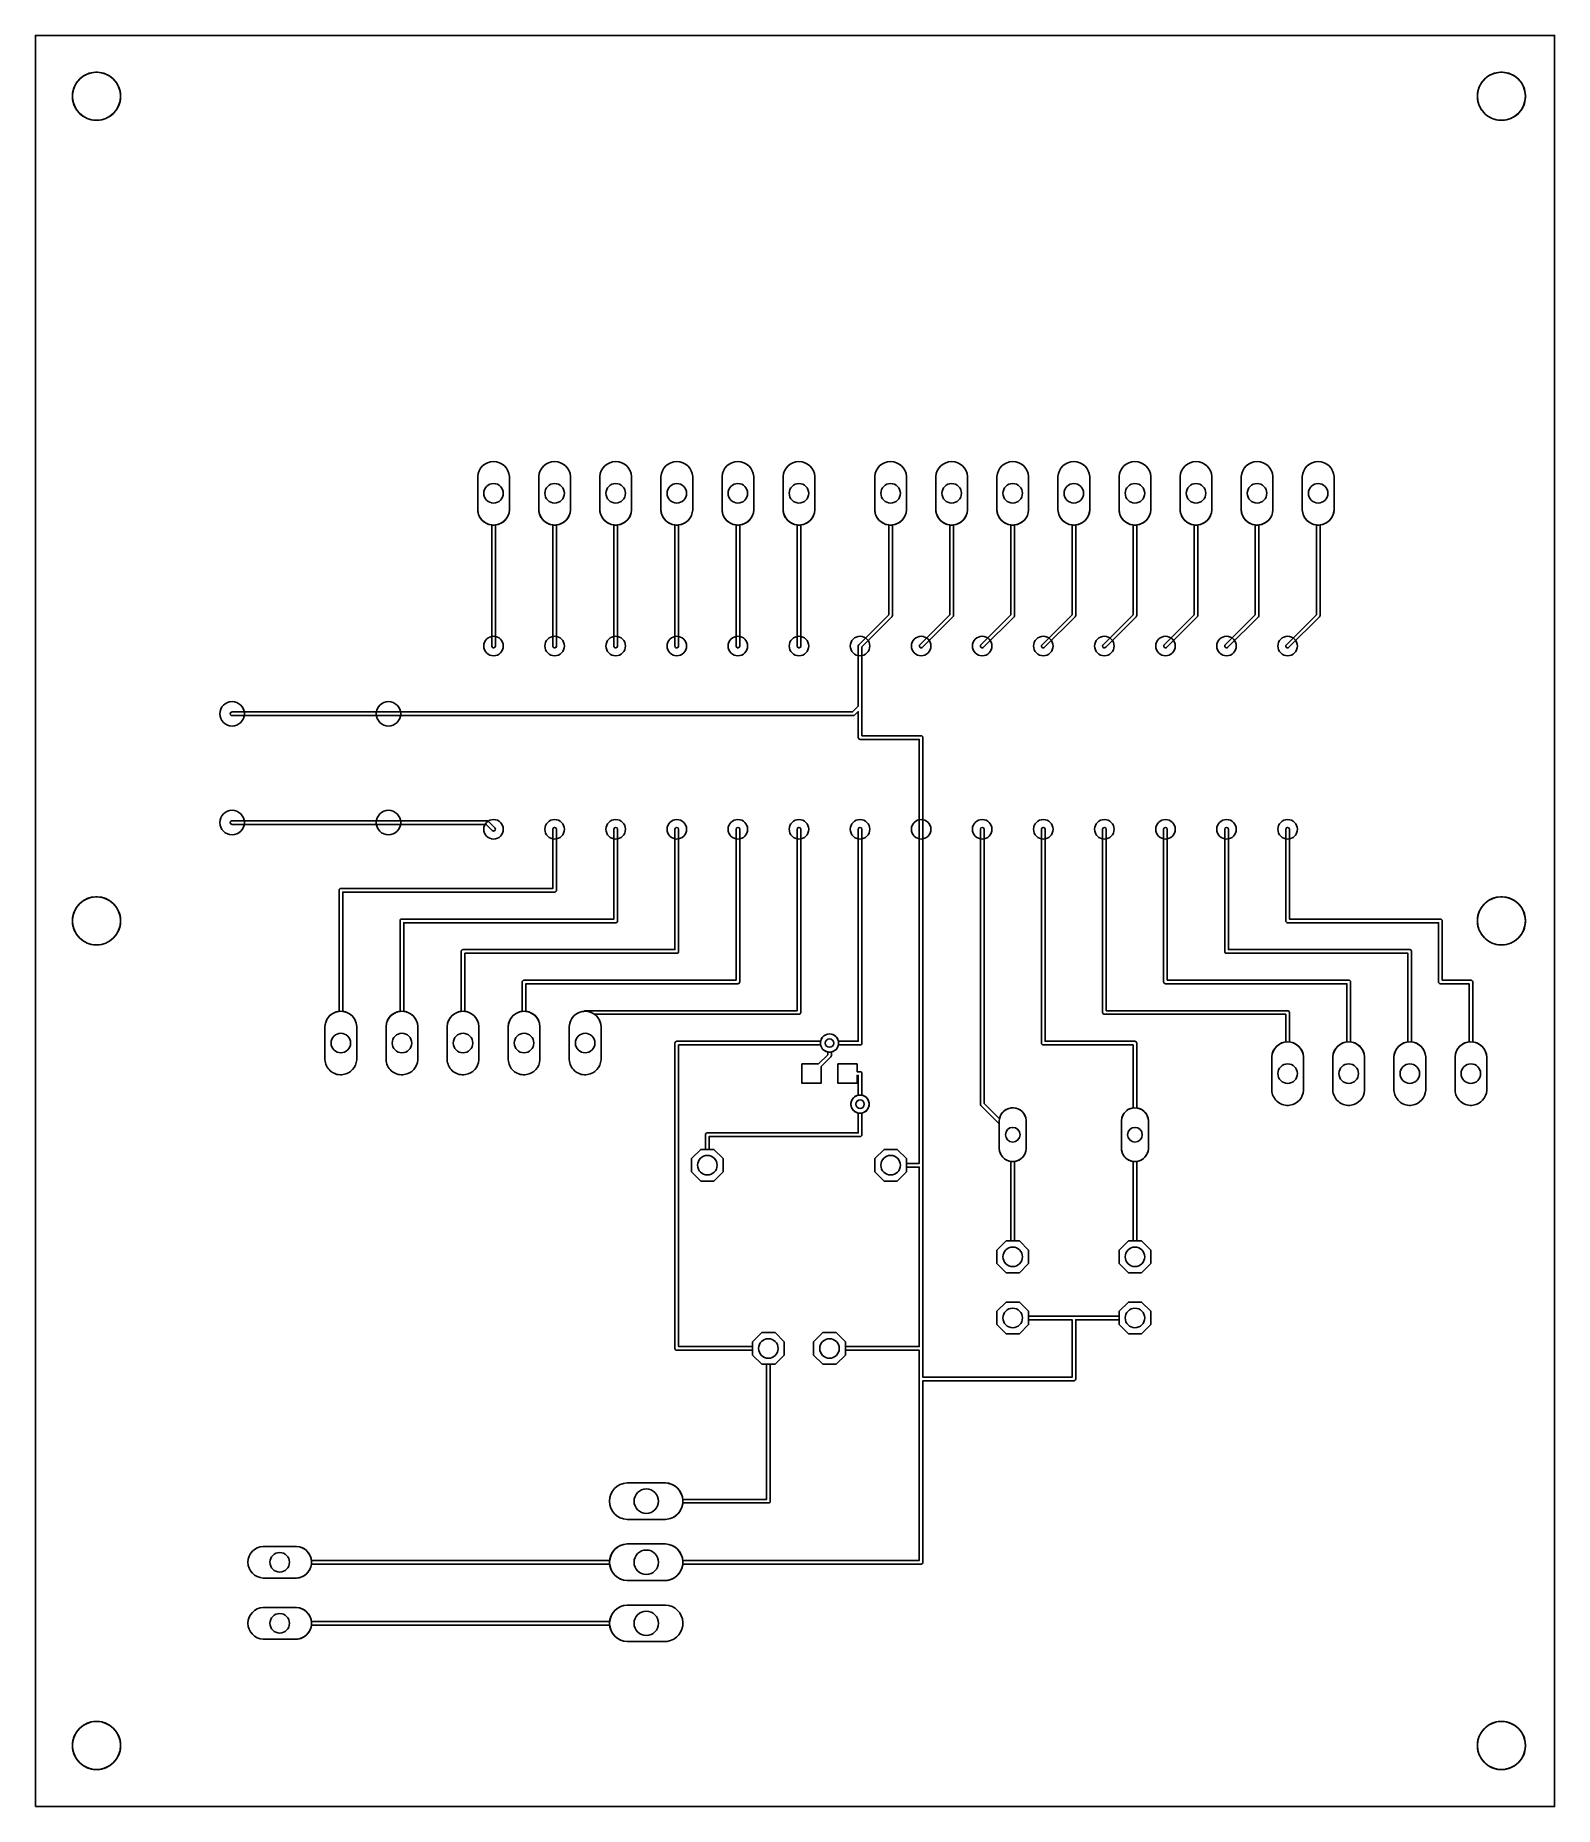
# Model space of a CAD drawing. Header units: millimetres. Extents: x -34.3 to 28.9, y -35.6 to 38.1.
import ezdxf

# ---------------------------------------------------------------- set-up
doc = ezdxf.new("R2010")
doc.units = ezdxf.units.MM

msp = doc.modelspace()

# ---------------------------------------------------------------- linework, layer by layer
at = {"layer": '16_copper'}
for points in [[(7.01, -14.966), (6.624, -14.58), (6.076, -14.58), (5.69, -14.966), (5.69, -15.514), (6.076, -15.9), (6.624, -15.9), (7.01, -15.514), (7.01, -15.316), (8.814, -15.316), (8.814, -17.704), (2.616, -17.704), (2.616, 8.89, 0.414214), (2.54, 8.966), (0.076, 8.966), (0.076, 12.668), (1.324, 13.916, 0.198912), (1.346, 13.97), (1.346, 17.734, 0.366753), (1.93, 18.357), (1.93, 19.743, 0.952079), (0.61, 19.743), (0.61, 18.357, 0.366753), (1.194, 17.734), (1.194, 14.002), (-0.054, 12.754, 0.198912), (-0.076, 12.7), (-0.076, 10.192), (-0.311, 9.957), (-26.111, 9.957, 0.871067), (-26.132, 9.807), (-26.111, 9.804), (-0.279, 9.804, 0.198912), (-0.226, 9.827), (-0.076, 9.976), (-0.076, 8.89, 0.414214), (0, 8.814), (2.464, 8.814), (2.464, -8.814), (1.93, -8.814), (1.93, -8.616), (1.544, -8.23), (0.996, -8.23), (0.61, -8.616), (0.61, -9.164), (0.996, -9.55), (1.544, -9.55), (1.93, -9.164), (1.93, -8.966), (2.464, -8.966), (2.464, -16.434), (-0.61, -16.434), (-0.61, -16.236), (-0.996, -15.85), (-1.544, -15.85), (-1.93, -16.236), (-1.93, -16.784), (-1.544, -17.17), (-0.996, -17.17), (-0.61, -16.784), (-0.61, -16.586), (2.464, -16.586), (2.464, -25.324), (-7.37, -25.324, 0.371144), (-8.091, -24.638), (-9.689, -24.638, 0.371144), (-10.41, -25.324), (-22.814, -25.324, 0.366753), (-23.437, -24.74), (-24.823, -24.74, 0.952079), (-24.823, -26.06), (-23.437, -26.06, 0.366753), (-22.814, -25.476), (-10.41, -25.476, 0.371144), (-9.689, -26.162), (-8.091, -26.162, 0.371144), (-7.37, -25.476), (2.54, -25.476, 0.414214), (2.616, -25.4), (2.616, -17.856), (8.89, -17.856, 0.414214), (8.966, -17.78), (8.966, -15.316), (10.77, -15.316), (10.77, -15.514), (11.156, -15.9), (11.704, -15.9), (12.09, -15.514), (12.09, -14.966), (11.704, -14.58), (11.156, -14.58), (10.77, -14.966), (10.77, -15.164), (7.01, -15.164)], [(-15.229, 12.625, 0.371202), (-15.164, 12.7), (-15.164, 17.734, 0.366753), (-14.58, 18.357), (-14.58, 19.743, 0.952079), (-15.9, 19.743), (-15.9, 18.357, 0.366753), (-15.316, 17.734), (-15.316, 12.7), (-15.313, 12.678), (-15.304, 12.659), (-15.29, 12.642), (-15.271, 12.631), (-15.25, 12.625)], [(-12.689, 12.625, 0.371202), (-12.624, 12.7), (-12.624, 17.734, 0.366753), (-12.04, 18.357), (-12.04, 19.743, 0.952079), (-13.36, 19.743), (-13.36, 18.357, 0.366753), (-12.776, 17.734), (-12.776, 12.7), (-12.773, 12.678), (-12.764, 12.659), (-12.75, 12.642), (-12.731, 12.631), (-12.71, 12.625)], [(-10.149, 12.625, 0.371202), (-10.084, 12.7), (-10.084, 17.734, 0.366753), (-9.5, 18.357), (-9.5, 19.743, 0.952079), (-10.82, 19.743), (-10.82, 18.357, 0.366753), (-10.236, 17.734), (-10.236, 12.7), (-10.233, 12.678), (-10.224, 12.659), (-10.21, 12.642), (-10.191, 12.631), (-10.17, 12.625)], [(-7.609, 12.625, 0.371202), (-7.544, 12.7), (-7.544, 17.734, 0.366753), (-6.96, 18.357), (-6.96, 19.743, 0.952079), (-8.28, 19.743), (-8.28, 18.357, 0.366753), (-7.696, 17.734), (-7.696, 12.7), (-7.693, 12.678), (-7.684, 12.659), (-7.67, 12.642), (-7.651, 12.631), (-7.63, 12.625)], [(-5.069, 12.625, 0.371202), (-5.004, 12.7), (-5.004, 17.734, 0.366753), (-4.42, 18.357), (-4.42, 19.743, 0.952079), (-5.74, 19.743), (-5.74, 18.357, 0.366753), (-5.156, 17.734), (-5.156, 12.7), (-5.153, 12.678), (-5.144, 12.659), (-5.13, 12.642), (-5.111, 12.631), (-5.09, 12.625)], [(-2.529, 12.625, 0.371202), (-2.464, 12.7), (-2.464, 17.734, 0.366753), (-1.88, 18.357), (-1.88, 19.743, 0.952079), (-3.2, 19.743), (-3.2, 18.357, 0.366753), (-2.616, 17.734), (-2.616, 12.7), (-2.613, 12.678), (-2.604, 12.659), (-2.59, 12.642), (-2.571, 12.631), (-2.55, 12.625)], [(2.557, 12.626, 0.14139), (2.594, 12.646), (3.864, 13.916, 0.198912), (3.886, 13.97), (3.886, 17.734, 0.366753), (4.47, 18.357), (4.47, 19.743, 0.952079), (3.15, 19.743), (3.15, 18.357, 0.366753), (3.734, 17.734), (3.734, 14.002), (2.486, 12.754), (2.473, 12.736), (2.466, 12.716), (2.464, 12.694), (2.469, 12.673), (2.479, 12.654), (2.495, 12.639), (2.514, 12.628), (2.535, 12.624)], [(5.097, 12.626, 0.14139), (5.134, 12.646), (6.404, 13.916, 0.198912), (6.426, 13.97), (6.426, 17.734, 0.366753), (7.01, 18.357), (7.01, 19.743, 0.952079), (5.69, 19.743), (5.69, 18.357, 0.366753), (6.274, 17.734), (6.274, 14.002), (5.026, 12.754), (5.013, 12.736), (5.006, 12.716), (5.004, 12.694), (5.009, 12.673), (5.019, 12.654), (5.035, 12.639), (5.054, 12.628), (5.075, 12.624)], [(7.637, 12.626, 0.14139), (7.674, 12.646), (8.944, 13.916, 0.198912), (8.966, 13.97), (8.966, 17.734, 0.366753), (9.55, 18.357), (9.55, 19.743, 0.952079), (8.23, 19.743), (8.23, 18.357, 0.366753), (8.814, 17.734), (8.814, 14.002), (7.566, 12.754), (7.553, 12.736), (7.546, 12.716), (7.544, 12.694), (7.549, 12.673), (7.559, 12.654), (7.575, 12.639), (7.594, 12.628), (7.615, 12.624)], [(10.177, 12.626, 0.14139), (10.214, 12.646), (11.484, 13.916, 0.198912), (11.506, 13.97), (11.506, 17.734, 0.366753), (12.09, 18.357), (12.09, 19.743, 0.952079), (10.77, 19.743), (10.77, 18.357, 0.366753), (11.354, 17.734), (11.354, 14.002), (10.106, 12.754), (10.093, 12.736), (10.086, 12.716), (10.084, 12.694), (10.089, 12.673), (10.099, 12.654), (10.115, 12.639), (10.134, 12.628), (10.155, 12.624)], [(12.717, 12.626, 0.14139), (12.754, 12.646), (14.024, 13.916, 0.198912), (14.046, 13.97), (14.046, 17.734, 0.366753), (14.63, 18.357), (14.63, 19.743, 0.952079), (13.31, 19.743), (13.31, 18.357, 0.366753), (13.894, 17.734), (13.894, 14.002), (12.646, 12.754), (12.633, 12.736), (12.626, 12.716), (12.624, 12.694), (12.629, 12.673), (12.639, 12.654), (12.655, 12.639), (12.674, 12.628), (12.695, 12.624)], [(15.257, 12.626, 0.14139), (15.294, 12.646), (16.564, 13.916, 0.198912), (16.586, 13.97), (16.586, 17.734, 0.366753), (17.17, 18.357), (17.17, 19.743, 0.952079), (15.85, 19.743), (15.85, 18.357, 0.366753), (16.434, 17.734), (16.434, 14.002), (15.186, 12.754), (15.173, 12.736), (15.166, 12.716), (15.164, 12.694), (15.169, 12.673), (15.179, 12.654), (15.195, 12.639), (15.214, 12.628), (15.235, 12.624)], [(17.797, 12.626, 0.14139), (17.834, 12.646), (19.104, 13.916, 0.198912), (19.126, 13.97), (19.126, 17.734, 0.366753), (19.71, 18.357), (19.71, 19.743, 0.952079), (18.39, 19.743), (18.39, 18.357, 0.366753), (18.974, 17.734), (18.974, 14.002), (17.726, 12.754), (17.713, 12.736), (17.706, 12.716), (17.704, 12.694), (17.709, 12.673), (17.719, 12.654), (17.735, 12.639), (17.754, 12.628), (17.775, 12.624)], [(-26.133, 5.432, 0.866051), (-26.111, 5.283), (-15.551, 5.283), (-15.294, 5.026, 1), (-15.186, 5.134), (-15.466, 5.413, 0.198912), (-15.519, 5.436), (-26.111, 5.436)], [(-21.493, -5.124, 0.357805), (-20.93, -4.503), (-20.93, -3.117, 0.366753), (-21.514, -2.494), (-21.514, 2.464), (-12.7, 2.464, 0.414214), (-12.624, 2.54), (-12.624, 5.08, 1), (-12.776, 5.08), (-12.776, 2.616), (-21.59, 2.616, 0.414214), (-21.666, 2.54), (-21.666, -2.494, 0.366753), (-22.25, -3.117), (-22.25, -4.503), (-22.244, -4.567), (-22.231, -4.631), (-22.213, -4.693), (-22.188, -4.753), (-22.157, -4.81), (-22.121, -4.864), (-22.08, -4.914), (-22.034, -4.96), (-21.984, -5.001), (-21.93, -5.038), (-21.873, -5.068), (-21.813, -5.093), (-21.751, -5.112), (-21.687, -5.124), (-21.622, -5.131), (-21.558, -5.131)], [(-18.953, -5.124, 0.357805), (-18.39, -4.503), (-18.39, -3.117, 0.366753), (-18.974, -2.494), (-18.974, 1.194), (-10.16, 1.194, 0.414214), (-10.084, 1.27), (-10.084, 5.08, 1), (-10.236, 5.08), (-10.236, 1.346), (-19.05, 1.346, 0.414214), (-19.126, 1.27), (-19.126, -2.494, 0.366753), (-19.71, -3.117), (-19.71, -4.503), (-19.704, -4.567), (-19.691, -4.631), (-19.673, -4.693), (-19.648, -4.753), (-19.617, -4.81), (-19.581, -4.864), (-19.54, -4.914), (-19.494, -4.96), (-19.444, -5.001), (-19.39, -5.038), (-19.333, -5.068), (-19.273, -5.093), (-19.211, -5.112), (-19.147, -5.124), (-19.082, -5.131), (-19.018, -5.131)], [(-16.413, -5.124, 0.357805), (-15.85, -4.503), (-15.85, -3.117, 0.366753), (-16.434, -2.494), (-16.434, -0.076), (-7.62, -0.076, 0.414214), (-7.544, 0), (-7.544, 5.08, 1), (-7.696, 5.08), (-7.696, 0.076), (-16.51, 0.076, 0.414214), (-16.586, 0), (-16.586, -2.494, 0.366753), (-17.17, -3.117), (-17.17, -4.503), (-17.164, -4.567), (-17.151, -4.631), (-17.133, -4.693), (-17.108, -4.753), (-17.077, -4.81), (-17.041, -4.864), (-17, -4.914), (-16.954, -4.96), (-16.904, -5.001), (-16.85, -5.038), (-16.793, -5.068), (-16.733, -5.093), (-16.671, -5.112), (-16.607, -5.124), (-16.542, -5.131), (-16.478, -5.131)], [(-13.873, -5.124, 0.357805), (-13.31, -4.503), (-13.31, -3.117, 0.366753), (-13.894, -2.494), (-13.894, -1.346), (-5.08, -1.346, 0.414214), (-5.004, -1.27), (-5.004, 5.08, 1), (-5.156, 5.08), (-5.156, -1.194), (-13.97, -1.194, 0.414214), (-14.046, -1.27), (-14.046, -2.494, 0.366753), (-14.63, -3.117), (-14.63, -4.503), (-14.624, -4.567), (-14.611, -4.631), (-14.593, -4.693), (-14.568, -4.753), (-14.537, -4.81), (-14.501, -4.864), (-14.46, -4.914), (-14.414, -4.96), (-14.364, -5.001), (-14.31, -5.038), (-14.253, -5.068), (-14.193, -5.093), (-14.131, -5.112), (-14.067, -5.124), (-14.002, -5.131), (-13.938, -5.131)], [(-11.333, -5.124, 0.357805), (-10.77, -4.503), (-10.77, -3.117, 0.226216), (-11.04, -2.616), (-2.54, -2.616, 0.414214), (-2.464, -2.54), (-2.464, 5.08, 1), (-2.616, 5.08), (-2.616, -2.464), (-11.43, -2.464, 0.224468), (-11.489, -2.492), (-11.527, -2.496, 0.357805), (-12.09, -3.117), (-12.09, -4.503), (-12.084, -4.567), (-12.071, -4.631), (-12.053, -4.693), (-12.028, -4.753), (-11.997, -4.81), (-11.961, -4.864), (-11.92, -4.914), (-11.874, -4.96), (-11.824, -5.001), (-11.77, -5.038), (-11.713, -5.068), (-11.653, -5.093), (-11.591, -5.112), (-11.527, -5.124), (-11.462, -5.131), (-11.398, -5.131)], [(-8.016, -23.615, 0.343466), (-7.37, -22.936), (-3.81, -22.936, 0.414214), (-3.734, -22.86), (-3.734, -17.17), (-3.536, -17.17), (-3.15, -16.784), (-3.15, -16.236), (-3.536, -15.85), (-4.084, -15.85), (-4.47, -16.236), (-4.47, -16.434), (-7.544, -16.434), (-7.544, -3.886), (-1.641, -3.886, 0.815538), (-0.899, -3.886), (0, -3.886, 0.414214), (0.076, -3.81), (0.076, 5.08, 1), (-0.076, 5.08), (-0.076, -3.734), (-0.899, -3.734, 0.815538), (-1.641, -3.734), (-7.62, -3.734, 0.414214), (-7.696, -3.81), (-7.696, -16.51, 0.414214), (-7.62, -16.586), (-4.47, -16.586), (-4.47, -16.784), (-4.084, -17.17), (-3.886, -17.17), (-3.886, -22.784), (-7.37, -22.784, 0.371144), (-8.091, -22.098), (-9.689, -22.098, 0.95208), (-9.689, -23.622), (-8.091, -23.622)], [(7.01, -12.974), (7.01, -12.426), (6.624, -12.04), (6.426, -12.04), (6.426, -8.733, 0.358794), (6.909, -8.21), (6.909, -7.03, 0.888984), (5.8, -6.962), (5.156, -6.318), (5.156, 5.08, 1), (5.004, 5.08), (5.004, -6.35, 0.198912), (5.026, -6.404), (5.791, -7.169), (5.791, -8.21, 0.358794), (6.274, -8.733), (6.274, -12.04), (6.076, -12.04), (5.69, -12.426), (5.69, -12.974), (6.076, -13.36), (6.624, -13.36)], [(12.09, -12.974), (12.09, -12.426), (11.704, -12.04), (11.506, -12.04), (11.506, -8.733, 0.358794), (11.989, -8.21), (11.989, -7.03, 0.358794), (11.506, -6.507), (11.506, -3.81, 0.414214), (11.43, -3.734), (7.696, -3.734), (7.696, 5.08, 1), (7.544, 5.08), (7.544, -3.81, 0.414214), (7.62, -3.886), (11.354, -3.886), (11.354, -6.507, 0.358794), (10.871, -7.03), (10.871, -8.21, 0.358794), (11.354, -8.733), (11.354, -12.04), (11.156, -12.04), (10.77, -12.426), (10.77, -12.974), (11.156, -13.36), (11.704, -13.36)], [(17.877, -6.394, 0.357805), (18.44, -5.773), (18.44, -4.387, 0.366753), (17.856, -3.764), (17.856, -2.54, 0.414214), (17.78, -2.464), (10.236, -2.464), (10.236, 5.08, 1), (10.084, 5.08), (10.084, -2.54, 0.414214), (10.16, -2.616), (17.704, -2.616), (17.704, -3.764, 0.366753), (17.12, -4.387), (17.12, -5.773), (17.126, -5.837), (17.139, -5.901), (17.157, -5.963), (17.182, -6.023), (17.213, -6.08), (17.249, -6.134), (17.29, -6.184), (17.336, -6.23), (17.386, -6.271), (17.44, -6.308), (17.497, -6.338), (17.557, -6.363), (17.619, -6.382), (17.683, -6.394), (17.748, -6.401), (17.812, -6.401)], [(20.417, -6.394, 0.357805), (20.98, -5.773), (20.98, -4.387, 0.366753), (20.396, -3.764), (20.396, -1.27, 0.414214), (20.32, -1.194), (12.776, -1.194), (12.776, 5.08, 1), (12.624, 5.08), (12.624, -1.27, 0.414214), (12.7, -1.346), (20.244, -1.346), (20.244, -3.764, 0.366753), (19.66, -4.387), (19.66, -5.773), (19.666, -5.837), (19.679, -5.901), (19.697, -5.963), (19.722, -6.023), (19.753, -6.08), (19.789, -6.134), (19.83, -6.184), (19.876, -6.23), (19.926, -6.271), (19.98, -6.308), (20.037, -6.338), (20.097, -6.363), (20.159, -6.382), (20.223, -6.394), (20.288, -6.401), (20.352, -6.401)], [(22.957, -6.394, 0.357805), (23.52, -5.773), (23.52, -4.387, 0.366753), (22.936, -3.764), (22.936, 0, 0.414214), (22.86, 0.076), (15.316, 0.076), (15.316, 5.08, 1), (15.164, 5.08), (15.164, 0, 0.414214), (15.24, -0.076), (22.784, -0.076), (22.784, -3.764, 0.366753), (22.2, -4.387), (22.2, -5.773), (22.206, -5.837), (22.219, -5.901), (22.237, -5.963), (22.262, -6.023), (22.293, -6.08), (22.329, -6.134), (22.37, -6.184), (22.416, -6.23), (22.466, -6.271), (22.52, -6.308), (22.577, -6.338), (22.637, -6.363), (22.699, -6.382), (22.763, -6.394), (22.828, -6.401), (22.892, -6.401)], [(25.497, -6.394, 0.357805), (26.06, -5.773), (26.06, -4.387, 0.366753), (25.476, -3.764), (25.476, -1.27, 0.414214), (25.4, -1.194), (24.206, -1.194), (24.206, 1.27, 0.414214), (24.13, 1.346), (17.856, 1.346), (17.856, 5.08, 1), (17.704, 5.08), (17.704, 1.27, 0.414214), (17.78, 1.194), (24.054, 1.194), (24.054, -1.27, 0.414214), (24.13, -1.346), (25.324, -1.346), (25.324, -3.764, 0.366753), (24.74, -4.387), (24.74, -5.773), (24.746, -5.837), (24.759, -5.901), (24.777, -5.963), (24.802, -6.023), (24.833, -6.08), (24.869, -6.134), (24.91, -6.184), (24.956, -6.23), (25.006, -6.271), (25.06, -6.308), (25.117, -6.338), (25.177, -6.363), (25.239, -6.382), (25.303, -6.394), (25.368, -6.401), (25.432, -6.401)], [(-5.69, -9.164), (-5.69, -8.616), (-6.076, -8.23), (-6.274, -8.23), (-6.274, -7.696), (0, -7.696, 0.414214), (0.076, -7.62), (0.076, -6.721, 0.996924), (-0.074, -5.978), (-0.122, -5.991, 0.764884), (-0.076, -6.721), (-0.076, -7.544), (-6.35, -7.544, 0.414214), (-6.426, -7.62), (-6.426, -8.23), (-6.624, -8.23), (-7.01, -8.616), (-7.01, -9.164), (-6.624, -9.55), (-6.076, -9.55)], [(-8.016, -28.695, 0.906347), (-8.091, -27.178), (-9.689, -27.178, 0.371144), (-10.41, -27.864), (-22.814, -27.864, 0.366753), (-23.437, -27.28), (-24.823, -27.28, 0.952079), (-24.823, -28.6), (-23.437, -28.6, 0.366753), (-22.814, -28.016), (-10.41, -28.016, 0.371144), (-9.689, -28.702), (-8.091, -28.702)]]:
    msp.add_lwpolyline(points, format="xyb", close=True, dxfattribs=at)
at = {"layer": '1_copper'}
for points in [[(-15.143, 17.736, 0.357805), (-14.58, 18.357), (-14.58, 19.743, 0.952079), (-15.9, 19.743), (-15.9, 18.357), (-15.894, 18.293), (-15.881, 18.229), (-15.863, 18.167), (-15.838, 18.107), (-15.807, 18.05), (-15.771, 17.996), (-15.73, 17.946), (-15.684, 17.9), (-15.634, 17.859), (-15.58, 17.822), (-15.523, 17.792), (-15.463, 17.767), (-15.401, 17.748), (-15.337, 17.736), (-15.272, 17.729), (-15.208, 17.729)], [(-12.603, 17.736, 0.357805), (-12.04, 18.357), (-12.04, 19.743, 0.952079), (-13.36, 19.743), (-13.36, 18.357), (-13.354, 18.293), (-13.341, 18.229), (-13.323, 18.167), (-13.298, 18.107), (-13.267, 18.05), (-13.231, 17.996), (-13.19, 17.946), (-13.144, 17.9), (-13.094, 17.859), (-13.04, 17.822), (-12.983, 17.792), (-12.923, 17.767), (-12.861, 17.748), (-12.797, 17.736), (-12.732, 17.729), (-12.668, 17.729)], [(-10.063, 17.736, 0.357805), (-9.5, 18.357), (-9.5, 19.743, 0.952079), (-10.82, 19.743), (-10.82, 18.357), (-10.814, 18.293), (-10.801, 18.229), (-10.783, 18.167), (-10.758, 18.107), (-10.727, 18.05), (-10.691, 17.996), (-10.65, 17.946), (-10.604, 17.9), (-10.554, 17.859), (-10.5, 17.822), (-10.443, 17.792), (-10.383, 17.767), (-10.321, 17.748), (-10.257, 17.736), (-10.192, 17.729), (-10.128, 17.729)], [(-7.523, 17.736, 0.357805), (-6.96, 18.357), (-6.96, 19.743, 0.952079), (-8.28, 19.743), (-8.28, 18.357), (-8.274, 18.293), (-8.261, 18.229), (-8.243, 18.167), (-8.218, 18.107), (-8.187, 18.05), (-8.151, 17.996), (-8.11, 17.946), (-8.064, 17.9), (-8.014, 17.859), (-7.96, 17.822), (-7.903, 17.792), (-7.843, 17.767), (-7.781, 17.748), (-7.717, 17.736), (-7.652, 17.729), (-7.588, 17.729)], [(-4.983, 17.736, 0.357805), (-4.42, 18.357), (-4.42, 19.743, 0.952079), (-5.74, 19.743), (-5.74, 18.357), (-5.734, 18.293), (-5.721, 18.229), (-5.703, 18.167), (-5.678, 18.107), (-5.647, 18.05), (-5.611, 17.996), (-5.57, 17.946), (-5.524, 17.9), (-5.474, 17.859), (-5.42, 17.822), (-5.363, 17.792), (-5.303, 17.767), (-5.241, 17.748), (-5.177, 17.736), (-5.112, 17.729), (-5.048, 17.729)], [(-2.443, 17.736, 0.357805), (-1.88, 18.357), (-1.88, 19.743, 0.952079), (-3.2, 19.743), (-3.2, 18.357), (-3.194, 18.293), (-3.181, 18.229), (-3.163, 18.167), (-3.138, 18.107), (-3.107, 18.05), (-3.071, 17.996), (-3.03, 17.946), (-2.984, 17.9), (-2.934, 17.859), (-2.88, 17.822), (-2.823, 17.792), (-2.763, 17.767), (-2.701, 17.748), (-2.637, 17.736), (-2.572, 17.729), (-2.508, 17.729)], [(1.367, 17.736, 0.357805), (1.93, 18.357), (1.93, 19.743, 0.952079), (0.61, 19.743), (0.61, 18.357), (0.616, 18.293), (0.629, 18.229), (0.647, 18.167), (0.672, 18.107), (0.703, 18.05), (0.739, 17.996), (0.78, 17.946), (0.826, 17.9), (0.876, 17.859), (0.93, 17.822), (0.987, 17.792), (1.047, 17.767), (1.109, 17.748), (1.173, 17.736), (1.238, 17.729), (1.302, 17.729)], [(3.907, 17.736, 0.357805), (4.47, 18.357), (4.47, 19.743, 0.952079), (3.15, 19.743), (3.15, 18.357), (3.156, 18.293), (3.169, 18.229), (3.187, 18.167), (3.212, 18.107), (3.243, 18.05), (3.279, 17.996), (3.32, 17.946), (3.366, 17.9), (3.416, 17.859), (3.47, 17.822), (3.527, 17.792), (3.587, 17.767), (3.649, 17.748), (3.713, 17.736), (3.778, 17.729), (3.842, 17.729)], [(6.447, 17.736, 0.357805), (7.01, 18.357), (7.01, 19.743, 0.952079), (5.69, 19.743), (5.69, 18.357), (5.696, 18.293), (5.709, 18.229), (5.727, 18.167), (5.752, 18.107), (5.783, 18.05), (5.819, 17.996), (5.86, 17.946), (5.906, 17.9), (5.956, 17.859), (6.01, 17.822), (6.067, 17.792), (6.127, 17.767), (6.189, 17.748), (6.253, 17.736), (6.318, 17.729), (6.382, 17.729)], [(8.987, 17.736, 0.357805), (9.55, 18.357), (9.55, 19.743, 0.952079), (8.23, 19.743), (8.23, 18.357), (8.236, 18.293), (8.249, 18.229), (8.267, 18.167), (8.292, 18.107), (8.323, 18.05), (8.359, 17.996), (8.4, 17.946), (8.446, 17.9), (8.496, 17.859), (8.55, 17.822), (8.607, 17.792), (8.667, 17.767), (8.729, 17.748), (8.793, 17.736), (8.858, 17.729), (8.922, 17.729)], [(11.527, 17.736, 0.357805), (12.09, 18.357), (12.09, 19.743, 0.952079), (10.77, 19.743), (10.77, 18.357), (10.776, 18.293), (10.789, 18.229), (10.807, 18.167), (10.832, 18.107), (10.863, 18.05), (10.899, 17.996), (10.94, 17.946), (10.986, 17.9), (11.036, 17.859), (11.09, 17.822), (11.147, 17.792), (11.207, 17.767), (11.269, 17.748), (11.333, 17.736), (11.398, 17.729), (11.462, 17.729)], [(14.067, 17.736, 0.357805), (14.63, 18.357), (14.63, 19.743, 0.952079), (13.31, 19.743), (13.31, 18.357), (13.316, 18.293), (13.329, 18.229), (13.347, 18.167), (13.372, 18.107), (13.403, 18.05), (13.439, 17.996), (13.48, 17.946), (13.526, 17.9), (13.576, 17.859), (13.63, 17.822), (13.687, 17.792), (13.747, 17.767), (13.809, 17.748), (13.873, 17.736), (13.938, 17.729), (14.002, 17.729)], [(16.607, 17.736, 0.357805), (17.17, 18.357), (17.17, 19.743, 0.952079), (15.85, 19.743), (15.85, 18.357), (15.856, 18.293), (15.869, 18.229), (15.887, 18.167), (15.912, 18.107), (15.943, 18.05), (15.979, 17.996), (16.02, 17.946), (16.066, 17.9), (16.116, 17.859), (16.17, 17.822), (16.227, 17.792), (16.287, 17.767), (16.349, 17.748), (16.413, 17.736), (16.478, 17.729), (16.542, 17.729)], [(19.147, 17.736, 0.357805), (19.71, 18.357), (19.71, 19.743, 0.952079), (18.39, 19.743), (18.39, 18.357), (18.396, 18.293), (18.409, 18.229), (18.427, 18.167), (18.452, 18.107), (18.483, 18.05), (18.519, 17.996), (18.56, 17.946), (18.606, 17.9), (18.656, 17.859), (18.71, 17.822), (18.767, 17.792), (18.827, 17.767), (18.889, 17.748), (18.953, 17.736), (19.018, 17.729), (19.082, 17.729)], [(-21.493, -5.124, 0.357805), (-20.93, -4.503), (-20.93, -3.117, 0.952079), (-22.25, -3.117), (-22.25, -4.503), (-22.244, -4.567), (-22.231, -4.631), (-22.213, -4.693), (-22.188, -4.753), (-22.157, -4.81), (-22.121, -4.864), (-22.08, -4.914), (-22.034, -4.96), (-21.984, -5.001), (-21.93, -5.038), (-21.873, -5.068), (-21.813, -5.093), (-21.751, -5.112), (-21.687, -5.124), (-21.622, -5.131), (-21.558, -5.131)], [(-18.953, -5.124, 0.357805), (-18.39, -4.503), (-18.39, -3.117, 0.952079), (-19.71, -3.117), (-19.71, -4.503), (-19.704, -4.567), (-19.691, -4.631), (-19.673, -4.693), (-19.648, -4.753), (-19.617, -4.81), (-19.581, -4.864), (-19.54, -4.914), (-19.494, -4.96), (-19.444, -5.001), (-19.39, -5.038), (-19.333, -5.068), (-19.273, -5.093), (-19.211, -5.112), (-19.147, -5.124), (-19.082, -5.131), (-19.018, -5.131)], [(-16.413, -5.124, 0.357805), (-15.85, -4.503), (-15.85, -3.117, 0.952079), (-17.17, -3.117), (-17.17, -4.503), (-17.164, -4.567), (-17.151, -4.631), (-17.133, -4.693), (-17.108, -4.753), (-17.077, -4.81), (-17.041, -4.864), (-17, -4.914), (-16.954, -4.96), (-16.904, -5.001), (-16.85, -5.038), (-16.793, -5.068), (-16.733, -5.093), (-16.671, -5.112), (-16.607, -5.124), (-16.542, -5.131), (-16.478, -5.131)], [(-13.873, -5.124, 0.357805), (-13.31, -4.503), (-13.31, -3.117, 0.952079), (-14.63, -3.117), (-14.63, -4.503), (-14.624, -4.567), (-14.611, -4.631), (-14.593, -4.693), (-14.568, -4.753), (-14.537, -4.81), (-14.501, -4.864), (-14.46, -4.914), (-14.414, -4.96), (-14.364, -5.001), (-14.31, -5.038), (-14.253, -5.068), (-14.193, -5.093), (-14.131, -5.112), (-14.067, -5.124), (-14.002, -5.131), (-13.938, -5.131)], [(-11.333, -5.124, 0.357805), (-10.77, -4.503), (-10.77, -3.117, 0.952079), (-12.09, -3.117), (-12.09, -4.503), (-12.084, -4.567), (-12.071, -4.631), (-12.053, -4.693), (-12.028, -4.753), (-11.997, -4.81), (-11.961, -4.864), (-11.92, -4.914), (-11.874, -4.96), (-11.824, -5.001), (-11.77, -5.038), (-11.713, -5.068), (-11.653, -5.093), (-11.591, -5.112), (-11.527, -5.124), (-11.462, -5.131), (-11.398, -5.131)], [(-1.62, -4.788), (-1.216, -4.384, 0.198912), (-1.194, -4.33), (-1.194, -4.181, 0.996924), (-1.344, -3.438), (-1.392, -3.451, 0.764884), (-1.346, -4.181), (-1.346, -4.298), (-1.728, -4.68), (-2.42, -4.68), (-2.42, -5.48), (-1.62, -5.48)], [(17.877, -6.394, 0.357805), (18.44, -5.773), (18.44, -4.387, 0.952079), (17.12, -4.387), (17.12, -5.773), (17.126, -5.837), (17.139, -5.901), (17.157, -5.963), (17.182, -6.023), (17.213, -6.08), (17.249, -6.134), (17.29, -6.184), (17.336, -6.23), (17.386, -6.271), (17.44, -6.308), (17.497, -6.338), (17.557, -6.363), (17.619, -6.382), (17.683, -6.394), (17.748, -6.401), (17.812, -6.401)], [(20.417, -6.394, 0.357805), (20.98, -5.773), (20.98, -4.387, 0.952079), (19.66, -4.387), (19.66, -5.773), (19.666, -5.837), (19.679, -5.901), (19.697, -5.963), (19.722, -6.023), (19.753, -6.08), (19.789, -6.134), (19.83, -6.184), (19.876, -6.23), (19.926, -6.271), (19.98, -6.308), (20.037, -6.338), (20.097, -6.363), (20.159, -6.382), (20.223, -6.394), (20.288, -6.401), (20.352, -6.401)], [(22.957, -6.394, 0.357805), (23.52, -5.773), (23.52, -4.387, 0.952079), (22.2, -4.387), (22.2, -5.773), (22.206, -5.837), (22.219, -5.901), (22.237, -5.963), (22.262, -6.023), (22.293, -6.08), (22.329, -6.134), (22.37, -6.184), (22.416, -6.23), (22.466, -6.271), (22.52, -6.308), (22.577, -6.338), (22.637, -6.363), (22.699, -6.382), (22.763, -6.394), (22.828, -6.401), (22.892, -6.401)], [(25.497, -6.394, 0.357805), (26.06, -5.773), (26.06, -4.387, 0.952079), (24.74, -4.387), (24.74, -5.773), (24.746, -5.837), (24.759, -5.901), (24.777, -5.963), (24.802, -6.023), (24.833, -6.08), (24.869, -6.134), (24.91, -6.184), (24.956, -6.23), (25.006, -6.271), (25.06, -6.308), (25.117, -6.338), (25.177, -6.363), (25.239, -6.382), (25.303, -6.394), (25.368, -6.401), (25.432, -6.401)], [(0.074, -6.722, 0.818106), (0.076, -5.979), (0.076, -5.08, 0.414214), (0, -5.004), (-0.12, -5.004), (-0.12, -4.68), (-0.92, -4.68), (-0.92, -5.48), (-0.12, -5.48), (-0.12, -5.156), (-0.076, -5.156), (-0.076, -5.979), (-0.122, -5.991), (-0.168, -6.01), (-0.211, -6.035), (-0.25, -6.065), (-0.285, -6.1), (-0.315, -6.139), (-0.34, -6.182), (-0.359, -6.228), (-0.372, -6.276), (-0.378, -6.325), (-0.378, -6.375), (-0.372, -6.424), (-0.359, -6.472), (-0.34, -6.518), (-0.315, -6.561), (-0.285, -6.6), (-0.25, -6.635), (-0.211, -6.665), (-0.168, -6.69), (-0.122, -6.709), (-0.074, -6.722), (-0.025, -6.728), (0.025, -6.728)], [(6.444, -8.731, 0.349915), (6.909, -8.21), (6.909, -7.03, 0.945417), (5.791, -7.03), (5.791, -8.21), (5.798, -8.273), (5.812, -8.334), (5.833, -8.393), (5.86, -8.45), (5.894, -8.503), (5.933, -8.552), (5.977, -8.596), (6.026, -8.635), (6.079, -8.669), (6.136, -8.696), (6.195, -8.717), (6.256, -8.731), (6.319, -8.738), (6.381, -8.738)], [(11.524, -8.731, 0.349915), (11.989, -8.21), (11.989, -7.03, 0.945417), (10.871, -7.03), (10.871, -8.21), (10.878, -8.273), (10.892, -8.334), (10.913, -8.393), (10.94, -8.45), (10.974, -8.503), (11.013, -8.552), (11.057, -8.596), (11.106, -8.635), (11.159, -8.669), (11.216, -8.696), (11.275, -8.717), (11.336, -8.731), (11.399, -8.738), (11.461, -8.738)], [(-8.016, -23.615, 0.906347), (-8.091, -22.098), (-9.689, -22.098, 0.95208), (-9.689, -23.622), (-8.091, -23.622)], [(-23.373, -26.054, 0.906346), (-23.437, -24.74), (-24.823, -24.74, 0.952079), (-24.823, -26.06), (-23.437, -26.06)], [(-8.016, -26.155, 0.906347), (-8.091, -24.638), (-9.689, -24.638, 0.95208), (-9.689, -26.162), (-8.091, -26.162)], [(-8.016, -28.695, 0.906347), (-8.091, -27.178), (-9.689, -27.178, 0.95208), (-9.689, -28.702), (-8.091, -28.702)], [(-23.373, -28.594, 0.906346), (-23.437, -27.28), (-24.823, -27.28, 0.952079), (-24.823, -28.6), (-23.437, -28.6)]]:
    msp.add_lwpolyline(points, format="xyb", close=True, dxfattribs=at)
for points in [[(-5.69, -9.164), (-5.69, -8.616), (-6.076, -8.23), (-6.624, -8.23), (-7.01, -8.616), (-7.01, -9.164), (-6.624, -9.55), (-6.076, -9.55)], [(1.93, -9.164), (1.93, -8.616), (1.544, -8.23), (0.996, -8.23), (0.61, -8.616), (0.61, -9.164), (0.996, -9.55), (1.544, -9.55)], [(7.01, -12.974), (7.01, -12.426), (6.624, -12.04), (6.076, -12.04), (5.69, -12.426), (5.69, -12.974), (6.076, -13.36), (6.624, -13.36)], [(12.09, -12.974), (12.09, -12.426), (11.704, -12.04), (11.156, -12.04), (10.77, -12.426), (10.77, -12.974), (11.156, -13.36), (11.704, -13.36)], [(7.01, -15.514), (7.01, -14.966), (6.624, -14.58), (6.076, -14.58), (5.69, -14.966), (5.69, -15.514), (6.076, -15.9), (6.624, -15.9)], [(12.09, -15.514), (12.09, -14.966), (11.704, -14.58), (11.156, -14.58), (10.77, -14.966), (10.77, -15.514), (11.156, -15.9), (11.704, -15.9)], [(-3.15, -16.784), (-3.15, -16.236), (-3.536, -15.85), (-4.084, -15.85), (-4.47, -16.236), (-4.47, -16.784), (-4.084, -17.17), (-3.536, -17.17)], [(-0.61, -16.784), (-0.61, -16.236), (-0.996, -15.85), (-1.544, -15.85), (-1.93, -16.236), (-1.93, -16.784), (-1.544, -17.17), (-0.996, -17.17)]]:
    msp.add_lwpolyline(points, close=True, dxfattribs=at)
at = {"layer": 'drills_NPTH'}
for centre in [(-31.75, 35.56), (26.67, 35.56), (-31.75, 1.27), (26.67, 1.27), (-31.75, -33.02), (26.67, -33.02)]:
    msp.add_circle(centre, 1, dxfattribs=at)
at = {"layer": 'drills_PTH'}
for centre, radius in [((-15.24, 19.05), 0.406), ((-12.7, 19.05), 0.406), ((-10.16, 19.05), 0.406), ((-7.62, 19.05), 0.406), ((-5.08, 19.05), 0.406), ((-2.54, 19.05), 0.406), ((1.27, 19.05), 0.406), ((3.81, 19.05), 0.406), ((6.35, 19.05), 0.406), ((8.89, 19.05), 0.406), ((11.43, 19.05), 0.406), ((13.97, 19.05), 0.406), ((16.51, 19.05), 0.406), ((19.05, 19.05), 0.406), ((-15.24, 12.7), 0.406), ((-12.7, 12.7), 0.406), ((-10.16, 12.7), 0.406), ((-7.62, 12.7), 0.406), ((-5.08, 12.7), 0.406), ((-2.54, 12.7), 0.406), ((0, 12.7), 0.406), ((2.54, 12.7), 0.406), ((5.08, 12.7), 0.406), ((7.62, 12.7), 0.406), ((10.16, 12.7), 0.406), ((12.7, 12.7), 0.406), ((15.24, 12.7), 0.406), ((17.78, 12.7), 0.406), ((-26.111, 9.881), 0.508), ((-19.609, 9.881), 0.508), ((-26.111, 5.359), 0.508), ((-19.609, 5.359), 0.508), ((-15.24, 5.08), 0.406), ((-12.7, 5.08), 0.406), ((-10.16, 5.08), 0.406), ((-7.62, 5.08), 0.406), ((-5.08, 5.08), 0.406), ((-2.54, 5.08), 0.406), ((0, 5.08), 0.406), ((2.54, 5.08), 0.406), ((5.08, 5.08), 0.406), ((7.62, 5.08), 0.406), ((10.16, 5.08), 0.406), ((12.7, 5.08), 0.406), ((15.24, 5.08), 0.406), ((17.78, 5.08), 0.406), ((-21.59, -3.81), 0.406), ((-19.05, -3.81), 0.406), ((-16.51, -3.81), 0.406), ((-13.97, -3.81), 0.406), ((-11.43, -3.81), 0.406), ((17.78, -5.08), 0.406), ((20.32, -5.08), 0.406), ((22.86, -5.08), 0.406), ((25.4, -5.08), 0.406), ((6.35, -7.62), 0.305), ((11.43, -7.62), 0.305), ((-6.35, -8.89), 0.406), ((1.27, -8.89), 0.406), ((6.35, -12.7), 0.406), ((11.43, -12.7), 0.406), ((6.35, -15.24), 0.406), ((11.43, -15.24), 0.406), ((-3.81, -16.51), 0.406), ((-1.27, -16.51), 0.406), ((-8.89, -22.86), 0.508), ((-24.13, -25.4), 0.406), ((-8.89, -25.4), 0.508), ((-24.13, -27.94), 0.406), ((-8.89, -27.94), 0.508)]:
    msp.add_circle(centre, radius, dxfattribs=at)
at = {"layer": 'drills_via_1_16'}
for centre in [(-1.27, -3.81), (0, -6.35)]:
    msp.add_circle(centre, 0.175, dxfattribs=at)
at = {"layer": 'holes'}
for points in [[(-30.75, 35.516), (-30.758, 35.429), (-30.773, 35.343), (-30.795, 35.259), (-30.825, 35.177), (-30.862, 35.098), (-30.906, 35.022), (-30.956, 34.951), (-31.012, 34.884), (-31.074, 34.822), (-31.141, 34.766), (-31.212, 34.716), (-31.288, 34.672), (-31.367, 34.635), (-31.449, 34.605), (-31.533, 34.583), (-31.619, 34.568), (-31.706, 34.56), (-31.794, 34.56), (-31.881, 34.568), (-31.967, 34.583), (-32.051, 34.605), (-32.133, 34.635), (-32.212, 34.672), (-32.288, 34.716), (-32.359, 34.766), (-32.426, 34.822), (-32.488, 34.884), (-32.544, 34.951), (-32.594, 35.022), (-32.638, 35.098), (-32.675, 35.177), (-32.705, 35.259), (-32.727, 35.343), (-32.742, 35.429), (-32.75, 35.516), (-32.75, 35.604), (-32.742, 35.691), (-32.727, 35.777), (-32.705, 35.861), (-32.675, 35.943), (-32.638, 36.022), (-32.594, 36.098), (-32.544, 36.169), (-32.488, 36.236), (-32.426, 36.298), (-32.359, 36.354), (-32.288, 36.404), (-32.212, 36.448), (-32.133, 36.485), (-32.051, 36.515), (-31.967, 36.537), (-31.881, 36.552), (-31.794, 36.56), (-31.706, 36.56), (-31.619, 36.552), (-31.533, 36.537), (-31.449, 36.515), (-31.367, 36.485), (-31.288, 36.448), (-31.212, 36.404), (-31.141, 36.354), (-31.074, 36.298), (-31.012, 36.236), (-30.956, 36.169), (-30.906, 36.098), (-30.862, 36.022), (-30.825, 35.943), (-30.795, 35.861), (-30.773, 35.777), (-30.758, 35.691), (-30.75, 35.604), (-30.75, 35.516)], [(27.67, 35.516), (27.662, 35.429), (27.647, 35.343), (27.625, 35.259), (27.595, 35.177), (27.558, 35.098), (27.514, 35.022), (27.464, 34.951), (27.408, 34.884), (27.346, 34.822), (27.279, 34.766), (27.208, 34.716), (27.132, 34.672), (27.053, 34.635), (26.971, 34.605), (26.887, 34.583), (26.801, 34.568), (26.714, 34.56), (26.626, 34.56), (26.539, 34.568), (26.453, 34.583), (26.369, 34.605), (26.287, 34.635), (26.208, 34.672), (26.132, 34.716), (26.061, 34.766), (25.994, 34.822), (25.932, 34.884), (25.876, 34.951), (25.826, 35.022), (25.782, 35.098), (25.745, 35.177), (25.715, 35.259), (25.693, 35.343), (25.678, 35.429), (25.67, 35.516), (25.67, 35.604), (25.678, 35.691), (25.693, 35.777), (25.715, 35.861), (25.745, 35.943), (25.782, 36.022), (25.826, 36.098), (25.876, 36.169), (25.932, 36.236), (25.994, 36.298), (26.061, 36.354), (26.132, 36.404), (26.208, 36.448), (26.287, 36.485), (26.369, 36.515), (26.453, 36.537), (26.539, 36.552), (26.626, 36.56), (26.714, 36.56), (26.801, 36.552), (26.887, 36.537), (26.971, 36.515), (27.053, 36.485), (27.132, 36.448), (27.208, 36.404), (27.279, 36.354), (27.346, 36.298), (27.408, 36.236), (27.464, 36.169), (27.514, 36.098), (27.558, 36.022), (27.595, 35.943), (27.625, 35.861), (27.647, 35.777), (27.662, 35.691), (27.67, 35.604), (27.67, 35.516)], [(-30.75, 1.226), (-30.758, 1.139), (-30.773, 1.053), (-30.795, 0.969), (-30.825, 0.887), (-30.862, 0.808), (-30.906, 0.732), (-30.956, 0.661), (-31.012, 0.594), (-31.074, 0.532), (-31.141, 0.476), (-31.212, 0.426), (-31.288, 0.382), (-31.367, 0.345), (-31.449, 0.315), (-31.533, 0.293), (-31.619, 0.278), (-31.706, 0.27), (-31.794, 0.27), (-31.881, 0.278), (-31.967, 0.293), (-32.051, 0.315), (-32.133, 0.345), (-32.212, 0.382), (-32.288, 0.426), (-32.359, 0.476), (-32.426, 0.532), (-32.488, 0.594), (-32.544, 0.661), (-32.594, 0.732), (-32.638, 0.808), (-32.675, 0.887), (-32.705, 0.969), (-32.727, 1.053), (-32.742, 1.139), (-32.75, 1.226), (-32.75, 1.314), (-32.742, 1.401), (-32.727, 1.487), (-32.705, 1.571), (-32.675, 1.653), (-32.638, 1.732), (-32.594, 1.808), (-32.544, 1.879), (-32.488, 1.946), (-32.426, 2.008), (-32.359, 2.064), (-32.288, 2.114), (-32.212, 2.158), (-32.133, 2.195), (-32.051, 2.225), (-31.967, 2.247), (-31.881, 2.262), (-31.794, 2.27), (-31.706, 2.27), (-31.619, 2.262), (-31.533, 2.247), (-31.449, 2.225), (-31.367, 2.195), (-31.288, 2.158), (-31.212, 2.114), (-31.141, 2.064), (-31.074, 2.008), (-31.012, 1.946), (-30.956, 1.879), (-30.906, 1.808), (-30.862, 1.732), (-30.825, 1.653), (-30.795, 1.571), (-30.773, 1.487), (-30.758, 1.401), (-30.75, 1.314), (-30.75, 1.226)], [(27.67, 1.226), (27.662, 1.139), (27.647, 1.053), (27.625, 0.969), (27.595, 0.887), (27.558, 0.808), (27.514, 0.732), (27.464, 0.661), (27.408, 0.594), (27.346, 0.532), (27.279, 0.476), (27.208, 0.426), (27.132, 0.382), (27.053, 0.345), (26.971, 0.315), (26.887, 0.293), (26.801, 0.278), (26.714, 0.27), (26.626, 0.27), (26.539, 0.278), (26.453, 0.293), (26.369, 0.315), (26.287, 0.345), (26.208, 0.382), (26.132, 0.426), (26.061, 0.476), (25.994, 0.532), (25.932, 0.594), (25.876, 0.661), (25.826, 0.732), (25.782, 0.808), (25.745, 0.887), (25.715, 0.969), (25.693, 1.053), (25.678, 1.139), (25.67, 1.226), (25.67, 1.314), (25.678, 1.401), (25.693, 1.487), (25.715, 1.571), (25.745, 1.653), (25.782, 1.732), (25.826, 1.808), (25.876, 1.879), (25.932, 1.946), (25.994, 2.008), (26.061, 2.064), (26.132, 2.114), (26.208, 2.158), (26.287, 2.195), (26.369, 2.225), (26.453, 2.247), (26.539, 2.262), (26.626, 2.27), (26.714, 2.27), (26.801, 2.262), (26.887, 2.247), (26.971, 2.225), (27.053, 2.195), (27.132, 2.158), (27.208, 2.114), (27.279, 2.064), (27.346, 2.008), (27.408, 1.946), (27.464, 1.879), (27.514, 1.808), (27.558, 1.732), (27.595, 1.653), (27.625, 1.571), (27.647, 1.487), (27.662, 1.401), (27.67, 1.314), (27.67, 1.226)], [(-30.75, -33.064), (-30.758, -33.151), (-30.773, -33.237), (-30.795, -33.321), (-30.825, -33.403), (-30.862, -33.482), (-30.906, -33.558), (-30.956, -33.629), (-31.012, -33.696), (-31.074, -33.758), (-31.141, -33.814), (-31.212, -33.864), (-31.288, -33.908), (-31.367, -33.945), (-31.449, -33.975), (-31.533, -33.997), (-31.619, -34.012), (-31.706, -34.02), (-31.794, -34.02), (-31.881, -34.012), (-31.967, -33.997), (-32.051, -33.975), (-32.133, -33.945), (-32.212, -33.908), (-32.288, -33.864), (-32.359, -33.814), (-32.426, -33.758), (-32.488, -33.696), (-32.544, -33.629), (-32.594, -33.558), (-32.638, -33.482), (-32.675, -33.403), (-32.705, -33.321), (-32.727, -33.237), (-32.742, -33.151), (-32.75, -33.064), (-32.75, -32.976), (-32.742, -32.889), (-32.727, -32.803), (-32.705, -32.719), (-32.675, -32.637), (-32.638, -32.558), (-32.594, -32.482), (-32.544, -32.411), (-32.488, -32.344), (-32.426, -32.282), (-32.359, -32.226), (-32.288, -32.176), (-32.212, -32.132), (-32.133, -32.095), (-32.051, -32.065), (-31.967, -32.043), (-31.881, -32.028), (-31.794, -32.02), (-31.706, -32.02), (-31.619, -32.028), (-31.533, -32.043), (-31.449, -32.065), (-31.367, -32.095), (-31.288, -32.132), (-31.212, -32.176), (-31.141, -32.226), (-31.074, -32.282), (-31.012, -32.344), (-30.956, -32.411), (-30.906, -32.482), (-30.862, -32.558), (-30.825, -32.637), (-30.795, -32.719), (-30.773, -32.803), (-30.758, -32.889), (-30.75, -32.976), (-30.75, -33.064)], [(27.67, -33.064), (27.662, -33.151), (27.647, -33.237), (27.625, -33.321), (27.595, -33.403), (27.558, -33.482), (27.514, -33.558), (27.464, -33.629), (27.408, -33.696), (27.346, -33.758), (27.279, -33.814), (27.208, -33.864), (27.132, -33.908), (27.053, -33.945), (26.971, -33.975), (26.887, -33.997), (26.801, -34.012), (26.714, -34.02), (26.626, -34.02), (26.539, -34.012), (26.453, -33.997), (26.369, -33.975), (26.287, -33.945), (26.208, -33.908), (26.132, -33.864), (26.061, -33.814), (25.994, -33.758), (25.932, -33.696), (25.876, -33.629), (25.826, -33.558), (25.782, -33.482), (25.745, -33.403), (25.715, -33.321), (25.693, -33.237), (25.678, -33.151), (25.67, -33.064), (25.67, -32.976), (25.678, -32.889), (25.693, -32.803), (25.715, -32.719), (25.745, -32.637), (25.782, -32.558), (25.826, -32.482), (25.876, -32.411), (25.932, -32.344), (25.994, -32.282), (26.061, -32.226), (26.132, -32.176), (26.208, -32.132), (26.287, -32.095), (26.369, -32.065), (26.453, -32.043), (26.539, -32.028), (26.626, -32.02), (26.714, -32.02), (26.801, -32.028), (26.887, -32.043), (26.971, -32.065), (27.053, -32.095), (27.132, -32.132), (27.208, -32.176), (27.279, -32.226), (27.346, -32.282), (27.408, -32.344), (27.464, -32.411), (27.514, -32.482), (27.558, -32.558), (27.595, -32.637), (27.625, -32.719), (27.647, -32.803), (27.662, -32.889), (27.67, -32.976), (27.67, -33.064)]]:
    msp.add_lwpolyline(points, close=True, dxfattribs=at)
at = {"layer": 'outline'}
msp.add_lwpolyline([(-34.29, -35.56), (28.88, -35.56), (28.88, 38.09), (-34.29, 38.09), (-34.29, -35.56)], close=True, dxfattribs=at)

doc.saveas('drawing.dxf')
